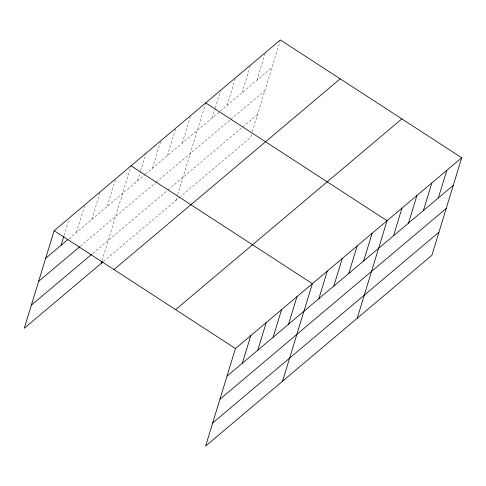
<?xml version="1.0" encoding="UTF-8"?>
<svg xmlns="http://www.w3.org/2000/svg" width="486" height="486" viewBox="0 0 486 486"><rect width="100%" height="100%" fill="white"/><g stroke="black" fill="none" stroke-linecap="round" stroke-linejoin="round"><path stroke-width="0.36" stroke-dasharray="2.43 1.82" d="M64.091 235.418L68.854 219.842M76.448 232.357L84.673 205.457M91.836 219.386L100.274 191.782M107.218 206.416L115.443 179.516M102.109 260.484L130.831 166.546M137.538 180.853L140.351 171.655M140.569 170.944L145.976 153.248M152.47 168.265L160.696 141.371M167.403 155.678L175.628 128.778M182.335 143.084L190.779 115.486M175.889 200.426L177.433 195.378M177.657 194.655L205.493 103.603M212.206 117.91L215.019 108.706M215.231 108.001L220.644 90.305M227.138 105.322L235.358 78.422M242.071 92.729L250.509 65.13M257.003 80.141L265.441 52.537M251.438 134.598L250.557 137.477L180.488 196.551M252.319 131.712L280.155 40.66M69.042 238.602L145.004 174.559M145.581 174.073L219.672 111.616M220.243 111.13L271.935 67.554M80.22 246.305L155.757 182.627M156.328 182.141L230.419 119.684M230.996 119.198L264.882 90.627M92.899 253.267L166.862 190.907M168.016 189.941L241.53 127.964M242.678 126.992L257.61 114.404M103.524 261.432L179.911 197.037"/><path stroke-width="0.73" d="M461.7 157.78L235.443 348.523L205.627 446.051L431.884 255.308L461.7 157.78L280.373 39.949L54.116 230.692L24.3 328.22L102.953 261.918M61.066 245.327L63.879 236.123M101.228 263.369L101.89 261.207M242.393 363.151L250.831 335.547M257.774 350.181L266.213 322.576M273.162 337.211L281.601 309.606M288.544 324.241L296.989 296.636M282.554 381.2L312.37 283.666L131.044 165.841M318.865 298.683L327.303 271.079M333.797 286.096L342.235 258.491M348.729 273.503L357.167 245.898M363.662 260.915L372.1 233.31M357.216 318.251L387.038 220.723L205.712 102.892M393.526 235.734L401.971 208.136M408.465 223.147L416.903 195.542M423.397 210.56L431.835 182.955M438.329 197.972L446.768 170.367M45.678 258.297L67.9 239.562M38.625 281.37L79.649 246.785M31.353 305.147L91.757 254.227M113.955 269.578L340.212 78.835M175.604 309.637L401.861 118.894M227.005 376.121L453.262 185.379M219.951 399.2L446.203 208.458M212.68 422.972L438.937 232.235M54.116 230.692L235.443 348.523"/></g></svg>
